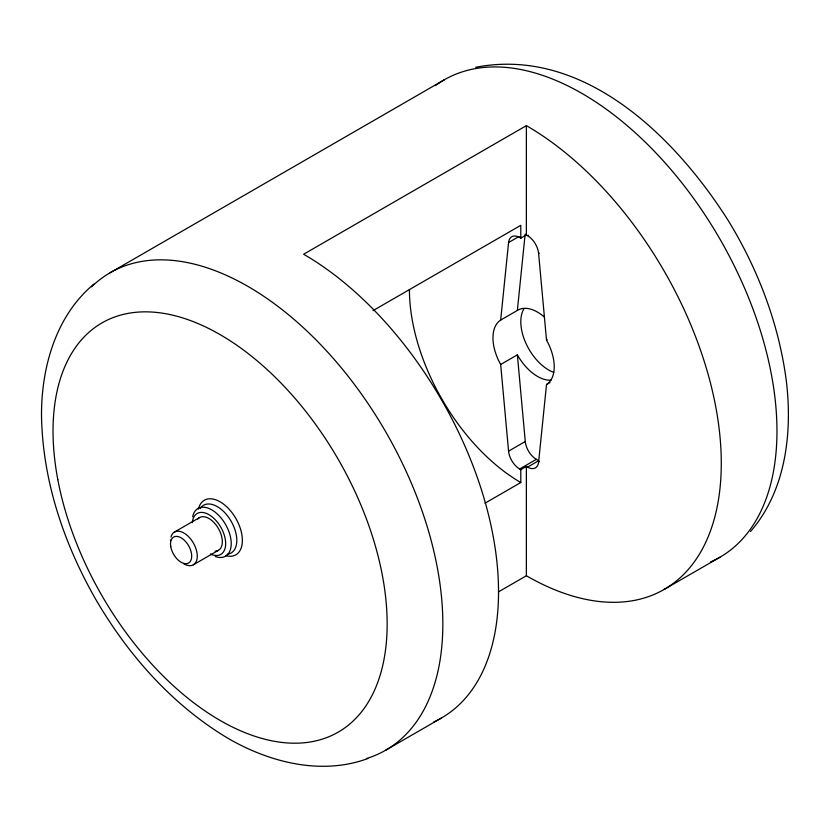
<?xml version="1.0" encoding="UTF-8"?>
<svg xmlns="http://www.w3.org/2000/svg" width="830" height="830" viewBox="0 0 830 830"><rect width="100%" height="100%" fill="white"/><g stroke="black" fill="none" stroke-linecap="round" stroke-linejoin="round"><path stroke-width="1.25" d="M539.313 461.667L538.608 462.071A15.749 9.099 60 0 1 527.548 467.114L526.376 466.439L520.804 469.656L519.632 468.981A15.749 9.099 60 0 1 508.572 451.157L500.666 364.495A39.373 22.732 60 0 1 500.666 320.089L508.572 242.547L519.009 236.519M500.666 320.089L517.37 310.441L525.151 234.112M538.608 462.071L546.514 384.529A39.373 22.732 60 0 0 546.514 340.124L538.608 253.461A15.749 9.099 60 0 0 527.548 235.627L526.376 234.952L520.804 238.169L519.632 237.494A15.749 9.099 60 0 0 508.572 242.547M750.413 531.625C785.927 490.738 792.557 432.669 786.301 380.742C778.914 324.105 758.195 269.626 728.512 220.977C675.734 137.396 583.801 46.21 475.663 67.303M93.894 284.088C55.89 315.732 41.459 367.088 41.5 415C42.392 479.916 63.682 543.318 95.73 599.333C128.214 655.098 172.474 705.22 228.25 738.461C269.719 762.459 321.418 775.635 367.825 758.537M110.12 272.738L444.247 79.836M498.394 591.914L526.376 575.761A275.633 159.142 60 0 0 721.28 463.223A275.633 159.142 60 0 0 526.376 125.641L303.624 254.239A275.633 159.142 60 0 1 485.706 504.121A275.633 159.142 60 0 1 433.561 722.069M373.012 310.638L520.804 225.314L520.804 238.169M519.632 237.494L520.68 236.892M527.548 235.627L528.243 235.232M538.608 253.461L539.313 253.057M174.445 532.061L199.511 517.588M500.666 364.495L517.37 354.846A39.373 22.732 60 0 0 551.027 380.182M546.514 340.124L547.209 339.719M193.349 564.794L218.404 550.321M546.514 384.529L547.209 384.124M547.904 383.719L549.989 382.516M508.572 451.157L525.276 441.508L517.37 354.846M519.632 468.981L536.346 459.343L538.68 460.692L527.548 467.114M484.979 503.208L520.804 482.521L520.804 469.656M385.753 750.164L441.446 718.012M664.197 589.404L719.88 557.262M526.376 125.641L526.376 234.952M526.376 466.439L526.376 575.761M170.959 537.114A18.903 10.915 60 0 1 186.128 534.499A18.903 10.915 60 0 1 197.218 557.407A18.903 10.915 60 0 1 183.897 563.861M170.534 540.714A18.903 10.915 60 0 1 170.555 539.946M197.768 519.051A18.903 10.915 60 0 1 218.881 529.343A18.903 10.915 60 0 1 215.095 551.213M192.321 522.589A23.624 13.643 60 0 1 209.471 514.974A23.624 13.643 60 0 1 225.656 543.007A23.624 13.643 60 0 1 210.488 554.046M192.664 516.706A27.566 15.915 60 0 1 213.248 510.782A27.566 15.915 60 0 1 231.207 542.395A27.566 15.915 60 0 1 215.292 556.525M211.297 554.596A27.566 15.915 60 0 1 210.851 554.316M198.412 509.112A31.499 18.187 60 0 1 221.631 502.752A31.499 18.187 60 0 1 242.277 537.933A31.499 18.187 60 0 1 225.729 555.664M200.227 508.437A27.566 15.915 60 0 1 230.916 520.877A27.566 15.915 60 0 1 227.13 554.243M216.869 551.379A27.566 15.915 60 0 1 216.423 551.099M435.501 85.573A275.633 159.142 60 0 1 719.88 238.978A275.633 159.142 60 0 1 710.542 561.952M553.714 372.38A39.373 22.732 60 0 1 526.293 344.087A39.373 22.732 60 0 1 523.917 308.791M520.804 482.521A157.503 90.937 60 0 1 409.429 289.608M517.37 310.441A39.373 22.732 60 0 1 544.428 317.112M536.346 459.343A15.749 9.099 60 0 1 525.276 441.508M91.559 286.838A275.633 159.142 60 0 1 384.747 430.148A275.633 159.142 60 0 1 366.538 758.516M170.773 546.659A14.961 8.642 60 0 0 188.234 563.186A14.961 8.642 60 0 0 184.343 540.257A14.961 8.642 60 0 0 170.773 546.659M57.82 479.678A236.26 136.4 60 0 0 335.611 733.575A236.26 136.4 60 0 0 266.855 369.329A236.26 136.4 60 0 0 57.82 479.678"/></g></svg>
